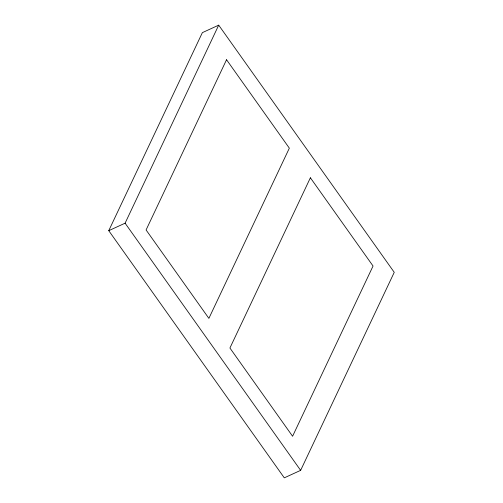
<?xml version="1.0" encoding="UTF-8"?>
<svg xmlns="http://www.w3.org/2000/svg" width="503" height="503" viewBox="0 0 503 503"><rect width="100%" height="100%" fill="white"/><g stroke="black" fill="none" stroke-linecap="round" stroke-linejoin="round"><path stroke-width="0.75" d="M108.755 230.67L202.363 32.645L218.704 25.15L394.245 272.33L300.637 470.355L284.296 477.85L108.755 230.67L125.096 223.181L218.704 25.15M125.096 223.181L300.637 470.355M226.545 59.731L146.084 229.953L208.883 318.374L289.344 148.159L226.545 59.731M310.389 177.779L229.921 348.013L292.583 436.252L373.05 266.018L310.389 177.779"/></g></svg>
